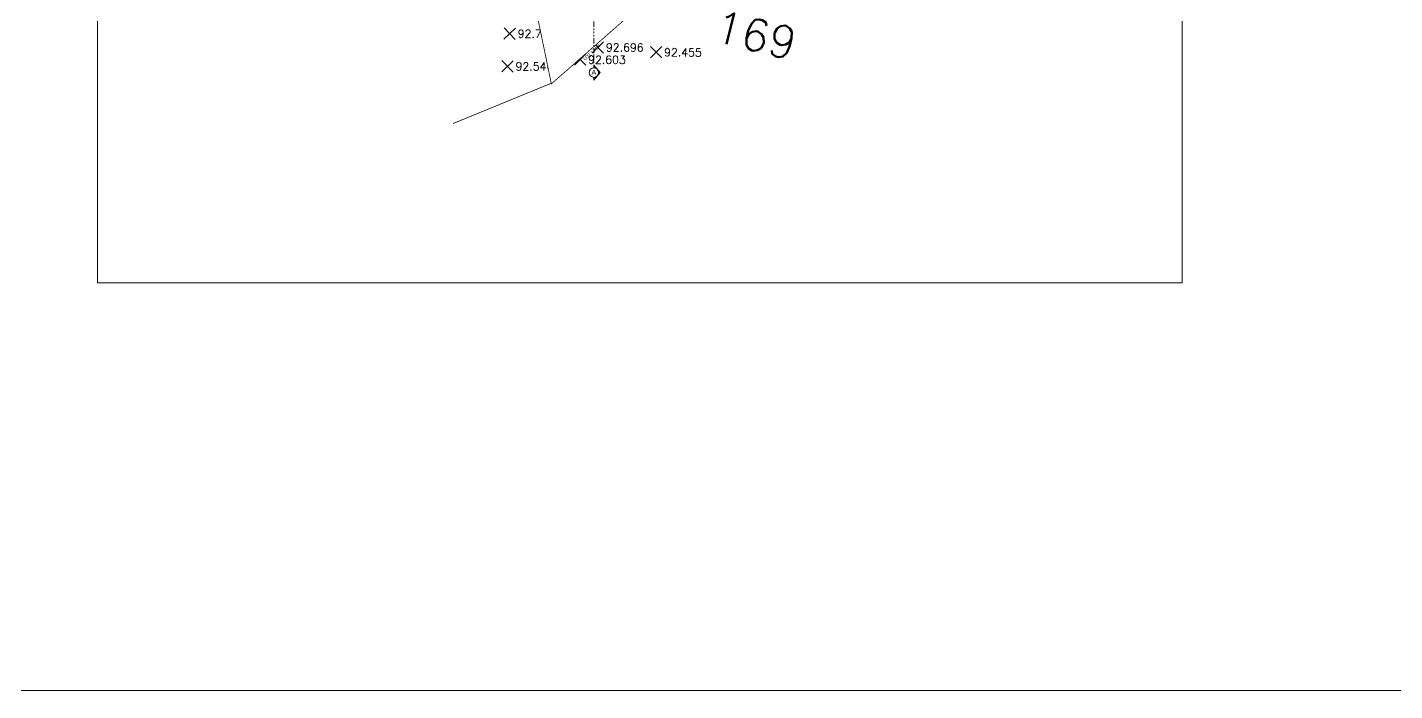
# Model space of a CAD drawing. Header units: inches. Extents: x -48 to 777, y -156 to 510.
# Drawn here: x 165.6 to 251, y 68.9 to 110.4 of the extents above; entities that cross this region are included whole.
import ezdxf
from ezdxf.enums import TextEntityAlignment as Align

# ---------------------------------------------------------------- set-up
doc = ezdxf.new("R2010")
doc.units = ezdxf.units.IN
doc.header["$MEASUREMENT"] = 0
doc.set_wipeout_variables(frame=1)
for name, pattern in [('ACAD_ISO06W100', [36, 24, -3, 0, -3, 0, -3, 0, -3]), ('ACAD_ISO10W100', [18, 12, -3, 0, -3]), ('HIDDEN', [0.375, 0.25, -0.125])]:
    doc.linetypes.add(name, pattern=pattern)
for name, color, linetype, lineweight in [('A-AXIS', 253, 'ACAD_ISO10W100', 5), ('A-DIM', 9, 'Continuous', 5), ('A-HIDDEN', 254, 'HIDDEN', 5), ('A-LIMIT LOT', 235, 'ACAD_ISO10W100', 20), ('A-NOTES', 151, 'Continuous', 20), ('A-SIGNS1', 20, 'Continuous', 15), ('A-SIGNS2', 30, 'Continuous', 15), ('A-TEXT', 50, 'Continuous', 15)]:
    doc.layers.add(name, color=color, linetype=linetype, lineweight=lineweight)
doc.layers.add('pts pc', color=7, linetype='Continuous')
doc.styles.add('2mm', font='simplex.shx', dxfattribs={"height": 0.5})
doc.styles.add('5mm', font='simplex_.ttf', dxfattribs={"height": 5})
doc.styles.add('ROMAND', font='verdana.ttf')
doc.styles.add('Stretch', font='GOTHIC.TTF', dxfattribs={"width": 0.75, "height": 0.2})

# ---------------------------------------------------------------- blocks, each defined once
blk = doc.blocks.new('land 688')
at = {"layer": 'A-LIMIT LOT', "linetype": 'Continuous', "const_width": 0.1}
blk.add_lwpolyline([(486.17887, 297.01503), (497.86419, 240.3685), (512.75137, 253.42742), (518.31699, 249.16369), (518.8926, 253.71568), (513.66021, 260.06347), (513.66021, 294.35761), (486.17887, 297.01503)], dxfattribs=at)
at = {"layer": 'A-LIMIT LOT', "linetype": 'Continuous'}
blk.add_lwpolyline([(497.86419, 240.3685), (491.70688, 237.83794)], dxfattribs=at)
at = {"layer": 'pts pc', "linetype": 'Continuous'}
for p, q in [((495.60004, 243.81043), (494.88926, 243.10723)), ((495.59625, 243.10344), (494.89305, 243.81422)), ((504.74733, 242.6499), (504.03655, 241.9467)), ((504.74354, 241.94291), (504.04034, 242.65369)), ((499.99969, 242.18965), (499.28891, 241.48645)), ((499.9959, 241.48266), (499.2927, 242.19344))]:
    blk.add_line(p, q, dxfattribs=at)
for points in [[(501.11498, 242.95686), (500.4042, 242.25366)], [(501.11119, 242.24987), (500.40799, 242.96065)], [(495.46741, 241.76885), (494.75663, 241.06565)], [(495.46362, 241.06186), (494.76042, 241.77264)]]:
    blk.add_lwpolyline(points, dxfattribs=at)
at = {"layer": 'A-NOTES', "linetype": 'Continuous', "style": '5mm'}
blk.add_text('169', height=2, rotation=346.2456335, dxfattribs=at).set_placement((507.88419, 243.01878))
at = {"layer": 'pts pc', "color": 1, "style": '2mm'}
for s, p in [('92.751', (495.7433, 243.20616)), ('92.603', (500.14295, 241.58537)), ('92.455', (504.8906, 242.04562))]:
    blk.add_text(s, height=0.5, rotation=359.6928524, dxfattribs=at).set_placement(p)
at = {"layer": 'pts pc', "color": 1, "char_height": 0.5, "width": 3.0714286, "attachment_point": 1, "rotation": 359.6928524, "style": '2mm'}
for s, insert in [('\\Fsimplex.shx;\\W1.0000000000;\\T1.0000000000;\\o\\l92.696', (501.26093, 242.85258)), ('\\Fsimplex.shx;\\W1.0000000000;\\T1.0000000000;\\o\\l92.544', (495.61335, 241.66456))]:
    blk.add_mtext(s, dxfattribs=dict(at, insert=insert))
at = {"linetype": 'Continuous'}
blk.add_wipeout([(486.17887, 297.01503), (513.66021, 294.35761), (513.66021, 260.06347), (518.8926, 253.71568), (518.31699, 249.16369), (512.75137, 253.42742), (497.86419, 240.3685)], dxfattribs=at).dxf.layer = 'A-LIMIT LOT'
at = {"layer": 'A-TEXT', "insert": (499.81623, 241.92453), "char_height": 0.2, "width": 7.1807633, "attachment_point": 1, "rotation": 41.2570005, "style": 'ROMAND'}
blk.add_mtext('LOT LIMIT', dxfattribs=at)
blk = doc.blocks.new('ZDGFHGCGFF')
h = blk.add_hatch(color=256)
h.paths.add_polyline_path([(94.086, 59.804), (94.151, 59.726, 0.223535), (94.086, 59.756)])
h.paths.add_polyline_path([(94.151, 59.726), (94.195, 59.673), (94.151, 59.619, 0.17452), (94.17, 59.673, 0.17452)])
h.paths.add_polyline_path([(94.086, 59.589, 0.223535), (94.151, 59.619), (94.086, 59.541)])
for p, q in [((94.086, 59.756), (94.086, 59.804)), ((94.086, 59.804), (94.195, 59.673)), ((94.195, 59.673), (94.086, 59.541)), ((94.086, 59.541), (94.086, 59.589))]:
    blk.add_line(p, q)
blk.add_circle((94.086, 59.673), 0.0839)
blk = doc.blocks.new('GDFZXHGGBV')
at = {"layer": 'A-SIGNS1'}
blk.add_blockref('ZDGFHGCGFF', (0.388, 0), dxfattribs=at)
at = {"layer": 'A-SIGNS2', "linetype": 'ACAD_ISO06W100', "ltscale": 0.01, "style": 'Stretch', "flags": 12}
blk.add_attdef('A', text='', height=0.0883, dxfattribs=at).set_placement((94.474, 59.682), align=Align.MIDDLE)

msp = doc.modelspace()

# ---------------------------------------------------------------- block references
at = {"layer": 'A-HIDDEN', "ltscale": 0.4}
msp.add_blockref('land 688', (-299.53343, -133.48597), dxfattribs=at)

# ---------------------------------------------------------------- next in the draw order: linework, layer by layer
at = {"layer": 'A-AXIS', "linetype": 'ACAD_ISO06W100', "ltscale": 0.014}
msp.add_lwpolyline([(200.97678, 162.53523), (200.97678, 107.99672)], dxfattribs=at)
at = {"layer": 'A-DIM'}
for points in [[(663.20624, 187.57649), (-47.69669, 187.57649), (-47.69669, 68.94616), (663.20624, 68.94616)], [(169.94984, 176.30529), (237.72696, 176.30529), (237.72696, 94.41823), (169.94984, 94.41823)]]:
    msp.add_lwpolyline(points, close=True, dxfattribs=at)

# ---------------------------------------------------------------- next in the draw order: block references
at = {"layer": 'A-SIGNS1'}
ref = msp.add_blockref('GDFZXHGGBV', (-129.68314, -101.31762), dxfattribs=dict(at, xscale=3.5, yscale=3.5, zscale=3.5))
ref.add_attrib('A', 'A', dxfattribs={"layer": 'A-SIGNS2', "linetype": 'ACAD_ISO06W100', "ltscale": 0.01, "height": 0.30914, "style": 'Stretch'}).set_placement((200.9747, 107.56925), align=Align.MIDDLE)

doc.saveas('drawing.dxf')
